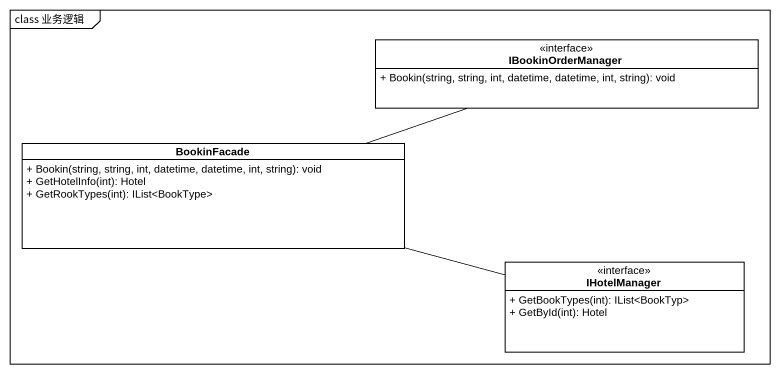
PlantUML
@startuml
mainframe class 业务逻辑
hide circle
hide empty members
skinparam classAttributeIconSize 0
class IBookinOrderManager <<interface>> {
  + Bookin(string, string, int, datetime, datetime, int, string): void
}
class BookinFacade {
  + Bookin(string, string, int, datetime, datetime, int, string): void
  + GetHotelInfo(int): Hotel
  + GetRookTypes(int): IList<BookType>
}
class IHotelManager <<interface>> {
  + GetBookTypes(int): IList<BookTyp>
  + GetById(int): Hotel
}
BookinFacade -right- IBookinOrderManager
BookinFacade -right- IHotelManager
@enduml
